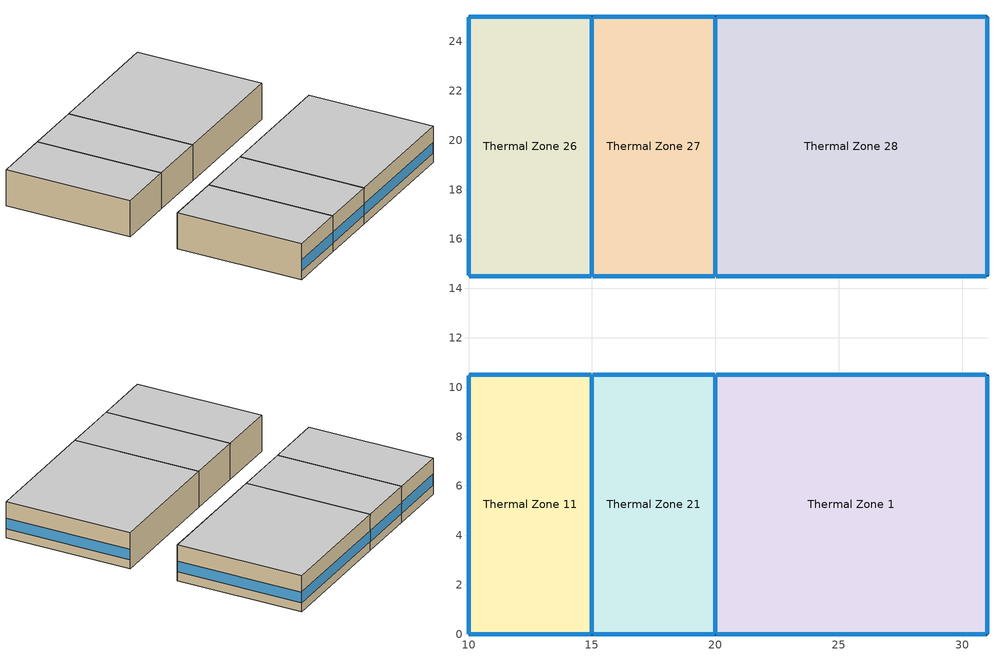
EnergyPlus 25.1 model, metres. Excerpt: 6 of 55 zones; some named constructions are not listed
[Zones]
Thermal Zone 1
 floor to Thermal Zone 4 (Typical Interior Floor): 31,10.5 31,0 20,0 20,10.5 z3.05
 wall outside (Surface 108 c tbd (R 1.0x Solar 1.0x Therm 1.0x)): 31,0 31,10.5 z3.05:6.1
 wall outside (Surface 109 c tbd (R 1.0x Solar 1.0x Therm 1.0x)): 20,0 31,0 z3.05:6.1
 wall to Thermal Zone 22 (Typical Interior Wall): 31,10.5 20,10.5 z3.05:6.1
 wall to Thermal Zone 21 (Typical Interior Wall): 20,10.5 20,0 z3.05:6.1
 window inside (Typical Interior Window): 30.97,10.5 20.03,10.5 / 20,10.47 20,0.03 z3.81:4.73
 window (Customized Fenestration: u=3.36): 31,0.03 31,10.47 / 20.03,0 30.97,0 z3.81:4.73
 ceiling to Thermal Zone 8 (Typical Interior Ceiling): 31,0 31,10.5 20,10.5 20,0 z6.1
Thermal Zone 11
 floor to Thermal Zone 7 (Typical Interior Floor): 15,10.5 15,0 10,0 10,10.5 z3.05
 wall outside (Surface 95 c tbd (R 1.0x Solar 1.0x Therm 1.0x)): 10,0 15,0 z3.05:6.1
 wall to Thermal Zone 20 (Typical Interior Wall): 10,10.5 10,0 z3.05:6.1
 wall to Thermal Zone 22 (Typical Interior Wall): 15,10.5 10,10.5 z3.05:6.1
 wall to Thermal Zone 21 (Typical Interior Wall): 15,0 15,10.5 z3.05:6.1
 window (Customized Fenestration: u=3.36): 10.03,0 14.97,0 z3.81:4.73
 window inside (Typical Interior Window): 10,10.47 10,0.03 / 14.97,10.5 10.03,10.5 / 15,0.03 15,10.47 z3.81:4.73
 ceiling to Thermal Zone 18 (Typical Interior Ceiling): 15,0 15,10.5 10,10.5 10,0 z6.1
Thermal Zone 21
 floor to Thermal Zone 9 (Typical Interior Floor): 20,10.5 20,0 15,0 15,10.5 z3.05
 wall outside (Surface 101 c tbd (R 1.0x Solar 1.0x Therm 1.0x)): 15,0 20,0 z3.05:6.1
 wall to Thermal Zone 22 (Typical Interior Wall): 20,10.5 15,10.5 z3.05:6.1
 window (Customized Fenestration: u=3.36): 15.03,0 19.97,0 z3.81:4.73
 window inside (Typical Interior Window): 19.97,10.5 15.03,10.5 z3.81:4.73
 ceiling to Thermal Zone 34 (Typical Interior Ceiling): 20,0 20,10.5 15,10.5 15,0 z6.1
Thermal Zone 26
 floor to Thermal Zone 12 (Typical Interior Floor): 15,25 15,14.5 10,14.5 10,25 z3.05
 wall outside (Surface 144 c tbd (R 1.0x Solar 1.0x Therm 1.0x)): 15,25 10,25 z3.05:6.1
 wall to Thermal Zone 22 (Typical Interior Wall): 10,14.5 15,14.5 z3.05:6.1
 wall to Thermal Zone 25 (Typical Interior Wall): 10,25 10,14.5 z3.05:6.1
 wall to Thermal Zone 27 (Typical Interior Wall): 15,14.5 15,25 z3.05:6.1
 window inside (Typical Interior Window): 10.03,14.5 14.97,14.5 / 10,24.97 10,14.53 / 15,14.53 15,24.97 z3.81:4.73
 window (Customized Fenestration: u=3.36): 14.97,25 10.03,25 z3.81:4.73
 ceiling to Thermal Zone 40 (Typical Interior Ceiling): 15,14.5 15,25 10,25 10,14.5 z6.1
Thermal Zone 27
 floor to Thermal Zone 15 (Typical Interior Floor): 20,25 20,14.5 15,14.5 15,25 z3.05
 wall outside (Surface 150 c tbd (R 1.0x Solar 1.0x Therm 1.0x)): 20,25 15,25 z3.05:6.1
 wall to Thermal Zone 22 (Typical Interior Wall): 15,14.5 20,14.5 z3.05:6.1
 wall to Thermal Zone 28 (Typical Interior Wall): 20,14.5 20,25 z3.05:6.1
 window inside (Typical Interior Window): 15.03,14.5 19.97,14.5 / 20,14.53 20,24.97 z3.81:4.73
 window (Customized Fenestration: u=3.36): 19.97,25 15.03,25 z3.81:4.73
 ceiling to Thermal Zone 29 (Typical Interior Ceiling): 20,14.5 20,25 15,25 15,14.5 z6.1
Thermal Zone 28
 floor to Thermal Zone 16 (Typical Interior Floor): 31,25 31,14.5 20,14.5 20,25 z3.05
 wall outside (Surface 154 c tbd (R 1.0x Solar 1.0x Therm 1.0x)): 31,25 20,25 z3.05:6.1
 wall outside (Surface 155 c tbd (R 1.0x Solar 1.0x Therm 1.0x)): 31,14.5 31,25 z3.05:6.1
 wall to Thermal Zone 22 (Typical Interior Wall): 20,14.5 31,14.5 z3.05:6.1
 window (Customized Fenestration: u=3.36): 30.97,25 20.03,25 / 31,14.53 31,24.97 z3.81:4.73
 window inside (Typical Interior Window): 20.03,14.5 30.97,14.5 z3.81:4.73
 ceiling to Thermal Zone 42 (Typical Interior Ceiling): 31,14.5 31,25 20,25 20,14.5 z6.1
[Schedule:Compact]
Eclairagext: Through: 01/01, For: AllDays, Until: 07:00, 0.75, Until: 17:00, 0, Until: 18:00, 0.733217, Until: 24:00, 0.75, Through: 01/02, For: AllDays, Until: 07:00, 0.75, Until: 17:00, 0, Until: 24:00, 0.75, Through: 01/03, For: AllDays, Until: 07:00, 0.75, Until: 17:00, 0, Until: 24:00, 0.75, Through: 01/04, For: AllDays, Until: 07:00, 0.75, Until: 17:00, 0, Until: 24:00, 0.75, Through: 01/05, For: AllDays, Until: 07:00, 0.75, Until: 17:00, 0, Until: 24:00, 0.75, Through: 01/06, For: AllDays, Until: 07:00, 0.75, Until: 17:00, 0, Until: 24:00, 0.75, Through: 01/07, For: AllDays, Until: 07:00, 0.75, Until: 17:00, 0, Until: 24:00, 0.75, Through: 01/08, For: AllDays, Until: 07:00, 0.75, Until: 17:00, 0, Until: 18:00, 0.733217, Until: 24:00, 0.75, Through: 01/09, For: AllDays, Until: 07:00, 0.75, Until: 17:00, 0, Until: 24:00, 0.75, Through: 01/10, For: AllDays, Until: 07:00, 0.75, Until: 17:00, 0, Until: 24:00, 0.75, Through: 01/11, For: AllDays, Until: 07:00, 0.75, Until: 17:00, 0, Until: 24:00, 0.75, Through: 01/12, For: AllDays, Until: 07:00, 0.75, Until: 17:00, 0, Until: 24:00, 0.75, Through: 01/13, For: AllDays, Until: 07:00, 0.75, Until: 17:00, 0, Until: 24:00, 0.75, Through: 01/14, For: AllDays, Until: 07:00, 0.75, Until: 17:00, 0, Until: 24:00, 0.75, Through: 01/15, For: AllDays, Until: 07:00, 0.75, Until: 17:00, 0, Until: 18:00, 0.733217, Until: 24:00, 0.75, Through: 01/16, For: AllDays, Until: 07:00, 0.75, Until: 17:00, 0, Until: 24:00, 0.75, Through: 01/17, For: AllDays, Until: 07:00, 0.75, Until: 17:00, 0, Until: 24:00, 0.75, Through: 01/18, For: AllDays, Until: 07:00, 0.75, Until: 17:00, 0, Until: 24:00, 0.75, Through: 01/19, For: AllDays, Until: 07:00, 0.75, Until: 17:00, 0, Until: 24:00, 0.75, Through: 01/20, For: AllDays, Until: 07:00, 0.75, Until: 17:00, 0, Until: 24:00, 0.75, Through: 01/21, For: AllDays, Until: 07:00, 0.75, Until: 17:00, 0, Until: 24:00, 0.75, Through: 01/22, For: AllDays, Until: 07:00, 0.75, Until: 17:00, 0, Until: 18:00, 0.733217, Until: 24:00, 0.75, Through: 01/23, For: AllDays, Until: 07:00, 0.75, Until: 17:00, 0, Until: 24:00, 0.75, Through: 01/24, For: AllDays, Until: 07:00, 0.75, Until: 17:00, 0, Until: 24:00, 0.75, Through: 01/25, For: AllDays, Until: 07:00, 0.75, Until: 17:00, 0, Until: 24:00, 0.75, Through: 01/26, For: AllDays, Until: 07:00, 0.75, Until: 17:00, 0, Until: 24:00, 0.75, Through: 01/27, For: AllDays, Until: 07:00, 0.75, Until: 17:00, 0, Until: 24:00, 0.75, Through: 01/28, For: AllDays, Until: 07:00, 0.75, Until: 17:00, 0, Until: 24:00, 0.75, Through: 01/29, For: AllDays, Until: 07:00, 0.75, Until: 17:00, 0, Until: 18:00, 0.733217, Until: 24:00, 0.75, Through: 01/30, For: AllDays, Until: 07:00, 0.75, Until: 17:00, 0, Until: 24:00, 0.75, Through: 01/31, For: AllDays, Until: 07:00, 0.75, Until: 17:00, 0, Until: 24:00, 0.75, Through: 02/01, For: AllDays, Until: 07:00, 0.75, Until: 17:00, 0, Until: 24:00, 0.75, Through: 02/02, For: AllDays, Until: 07:00, 0.75, Until: 17:00, 0, Until: 24:00, 0.75, Through: 02/03, For: AllDays, Until: 07:00, 0.75, Until: 17:00, 0, Until: 18:00, 0.681474, Until: 24:00, 0.75, Through: 02/04, For: AllDays, Until: 07:00, 0.75, Until: 17:00, 0, Until: 24:00, 0.75, Through: 02/05, For: AllDays, Until: 07:00, 0.75, Until: 17:00, 0, Until: 18:00, 0.688199, Until: 19:00, 0.686935, Until: 20:00, 0.744722, Until: 24:00, 0.75, Through: 02/06, For: AllDays, Until: 07:00, 0.75, Until: 17:00, 0, Until: 24:00, 0.75, Through: 02/07, For: AllDays, Until: 07:00, 0.75, Until: 17:00, 0, Until: 24:00, 0.75, Through: 02/08, For: AllDays, Until: 07:00, 0.75, Until: 17:00, 0, Until: 24:00, 0.75, Through: 02/09, For: AllDays, Until: 07:00, 0.75, Until: 17:00, 0, Until: 24:00, 0.75, Through: 02/10, For: AllDays, Until: 07:00, 0.75, Until: 17:00, 0, Until: 18:00, 0.681474, Until: 24:00, 0.75, Through: 02/11, For: AllDays, Until: 07:00, 0.75, Until: 17:00, 0, Until: 24:00, 0.75, Through: 02/12, For: AllDays, Until: 07:00, 0.75, Until: 17:00, 0, Until: 18:00, 0.688199, Until: 19:00, 0.686935, Until: 20:00, 0.744722, Until: 24:00, 0.75, Through: 02/13, For: AllDays, Until: 07:00, 0.75, Until: 17:00, 0, Until: 24:00, 0.75, Through: 02/14, For: AllDays, Until: 07:00, 0.75, Until: 17:00, 0, Until: 24:00, 0.75, Through: 02/15, For: AllDays, Until: 07:00, 0.75, Until: 17:00, 0, Until: 24:00, 0.75, Through: 02/16, For: AllDays, Until: 07:00, 0.75, Until: 17:00, 0, Until: 24:00, 0.75, Through: 02/17, For: AllDays, Until: 07:00, 0.75, Until: 17:00, 0, Until: 18:00, 0.681474, Until: 24:00, 0.75, Through: 02/18, For: AllDays, Until: 07:00, 0.75, Until: 17:00, 0, Until: 24:00, 0.75, Through: 02/19, For: AllDays, Until: 07:00, 0.75, Until: 17:00, 0, Until: 18:00, 0.688199, Until: 19:00, 0.686935, Until: 20:00, 0.744722, Until: 24:00, 0.75, Through: 02/20, For: AllDays, Until: 07:00, 0.75, Until: 17:00, 0, Until: 24:00, 0.75, Through: 02/21, For: AllDays, Until: 07:00, 0.75, Until: 17:00, 0, Until: 24:00, 0.75, Through: 02/22, For: AllDays, Until: 07:00, 0.75, Until: 17:00, 0, Until: 24:00, 0.75, Through: 02/23, For: AllDays, Until: 07:00, 0.75, Until: 17:00, 0, Until: 24:00, 0.75, Through: 02/24, For: AllDays, Until: 07:00, 0.75, Until: 17:00, 0, Until: 18:00, 0.681474, Until: 24:00, 0.75, Through: 02/25, For: AllDays, Until: 07:00, 0.75, Until: 17:00, 0, Until: 24:00, 0.75, Through: 02/26, For: AllDays, Until: 07:00, 0.75, Until: 17:00, 0, Until: 18:00, 0.688199, Until: 19:00, 0.686935, Until: 20:00, 0.744722, Until: 24:00, 0.75, Through: 02/27, For: AllDays, Until: 07:00, 0.75, Until: 17:00, 0, Until: 24:00, 0.75, Through: 02/28, For: AllDays, Until: 07:00, 0.75, Until: 17:00, 0, Until: 24:00, 0.75, Through: 03/01, For: AllDays, Until: 06:00, 0.75, Until: 18:00, 0, Until: 24:00, 0.75, Through: 03/02, For: AllDays, Until: 06:00, 0.75, Until: 18:00, 0, Until: 19:00, 0.742428, Until: 24:00, 0.75, Through: 03/03, For: AllDays, Until: 06:00, 0.75, Until: 18:00, 0, Until: 19:00, 0.729933, Until: 24:00, 0.75, Through: 03/04, For: AllDays, Until: 06:00, 0.75, Until: 18:00, 0, Until: 19:00, 0.748337, Until: 24:00, 0.75, Through: 03/05, For: AllDays, Until: 06:00, 0.75, Until: 18:00, 0, Until: 19:00, 0.705402, Until: 20:00, 0.724229, Until: 24:00, 0.75, Through: 03/06, For: AllDays, Until: 06:00, 0.75, Until: 18:00, 0, Until: 24:00, 0.75, Through: 03/07, For: AllDays, Until: 06:00, 0.75, Until: 18:00, 0, Until: 24:00, 0.75, Through: 03/08, For: AllDays, Until: 06:00, 0.75, Until: 18:00, 0, Until: 24:00, 0.75, Through: 03/09, For: AllDays, Until: 06:00, 0.75, Until: 18:00, 0, Until: 19:00, 0.742428, Until: 24:00, 0.75, Through: 03/10, For: AllDays, Until: 06:00, 0.75, Until: 18:00, 0, Until: 19:00, 0.729933, Until: 24:00, 0.75, Through: 03/11, For: AllDays, Until: 06:00, 0.75, Until: 18:00, 0, Until: 19:00, 0.748337, Until: 24:00, 0.75, Through: 03/12, For: AllDays, Until: 06:00, 0.75, Until: 18:00, 0, Until: 19:00, 0.705402, Until: 20:00, 0.724229, Until: 24:00, 0.75, Through: 03/13, For: AllDays, Until: 06:00, 0.75, Until: 18:00, 0, Until: 24:00, 0.75, Through: 03/14, For: AllDays, Until: 06:00, 0.75, Until: 18:00, 0, Until: 24:00, 0.75, Through: 03/15, For: AllDays, Until: 06:00, 0.75, Until: 18:00, 0, Until: 24:00, 0.75, Through: 03/16, For: AllDays, Until: 06:00, 0.75, Until: 18:00, 0, Until: 19:00, 0.742428, Until: 24:00, 0.75, Through: 03/17, For: AllDays, Until: 06:00, 0.75, Until: 18:00, 0, Until: 19:00, 0.729933, Until: 24:00, 0.75, Through: 03/18, For: AllDays, Until: 06:00, 0.75, Until: 18:00, 0, Until: 19:00, 0.748337, Until: 24:00, 0.75, Through: 03/19, For: AllDays, Until: 06:00, 0.75, Until: 18:00, 0, Until: 19:00, 0.705402, Until: 20:00, 0.724229, Until: 24:00, 0.75, Through: 03/20, For: AllDays, Until: 06:00, 0.75, Until: 18:00, 0, Until: 24:00, 0.75, Through: 03/21, For: AllDays, Until: 06:00, 0.75, Until: 18:00, 0, Until: 24:00, 0.75, Through: 03/22, For: AllDays, Until: 06:00, 0.75, Until: 18:00, 0, Until: 24:00, 0.75, Through: 03/23, For: AllDays, Until: 06:00, 0.75, Until: 18:00, 0, Until: 19:00, 0.742428, Until: 24:00, 0.75, Through: 03/24, For: AllDays, Until: 06:00, 0.75, Until: 18:00, 0, Until: 19:00, 0.729933, Until: 24:00, 0.75, Through: 03/25, For: AllDays, Until: 06:00, 0.75, Until: 18:00, 0, Until: 19:00, 0.748337, Until: 24:00, 0.75, Through: 03/26, For: AllDays, Until: 06:00, 0.75, Until: 18:00, 0, Until: 19:00, 0.705402, Until: 20:00, 0.724229, Until: 24:00, 0.75, Through: 03/27, For: AllDays, Until: 06:00, 0.75, Until: 18:00, 0, Until: 24:00, 0.75, Through: 03/28, For: AllDays, Until: 06:00, 0.75, Until: 18:00, 0, Until: 24:00, 0.75, Through: 03/29, For: AllDays, Until: 06:00, 0.75, Until: 18:00, 0, Until: 24:00, 0.75, Through: 03/30, For: AllDays, Until: 06:00, 0.75, Until: 18:00, 0, Until: 19:00, 0.742428, Until: 24:00, 0.75, Through: 03/31, For: AllDays, Until: 06:00, 0.75, Until: 18:00, 0, Until: 19:00, 0.729933, Until: 24:00, 0.75, Through: 04/01, For: AllDays, Until: 06:00, 0.75, Until: 18:00, 0, Until: 19:00, 0.75, Until: 20:00, 0.708403, Until: 24:00, 0.75, Through: 04/02, For: AllDays, Until: 06:00, 0.75, Until: 18:00, 0, Until: 19:00, 0.75, Until: 20:00, 0.683495, Until: 24:00, 0.75, Through: 04/03, For: AllDays, Until: 06:00, 0.75, Until: 18:00, 0, Until: 19:00, 0.75, Until: 20:00, 0.728079, Until: 24:00, 0.75, Through: 04/04, For: AllDays, Until: 06:00, 0.75, Until: 18:00, 0, Until: 24:00, 0.75, Through: 04/05, For: AllDays, Until: 06:00, 0.75, Until: 18:00, 0, Until: 24:00, 0.75, Through: 04/06, For: AllDays, Until: 06:00, 0.75, Until: 18:00, 0, Until: 24:00, 0.75, Through: 04/07, For: AllDays, Until: 06:00, 0.75, Until: 18:00, 0, Until: 24:00, 0.75, Through: 04/08, For: AllDays, Until: 06:00, 0.75, Until: 18:00, 0, Until: 19:00, 0.75, Until: 20:00, 0.708403, Until: 24:00, 0.75, Through: 04/09, For: AllDays, Until: 06:00, 0.75, Until: 18:00, 0, Until: 19:00, 0.75, Until: 20:00, 0.683495, Until: 24:00, 0.75, Through: 04/10, For: AllDays, Until: 06:00, 0.75, Until: 18:00, 0, Until: 19:00, 0.75, Until: 20:00, 0.728079, Until: 24:00, 0.75, Through: 04/11, For: AllDays, Until: 06:00, 0.75, Until: 18:00, 0, Until: 24:00, 0.75, Through: 04/12, For: AllDays, Until: 06:00, 0.75, Until: 18:00, 0, Until: 24:00, 0.75, Through: 04/13, For: AllDays, Until: 06:00, 0.75, Until: 18:00, 0, Until: 24:00, 0.75, Through: 04/14, For: AllDays, Until: 06:00, 0.75, Until: 18:00, 0, Until: 24:00, 0.75, Through: 04/15, For: AllDays, Until: 06:00, 0.75, Until: 18:00, 0, Until: 19:00, 0.75, Until: 20:00, 0.708403, Until: 24:00, 0.75, Through: 04/16, For: AllDays, Until: 06:00, 0.75, Until: 18:00, 0, Until: 19:00, 0.75, Until: 20:00, 0.683495, Until: 24:00, 0.75, Through: 04/17, For: AllDays, Until: 06:00, 0.75, Until: 18:00, 0, Until: 19:00, 0.75, Until: 20:00, 0.728079, Until: 24:00, 0.75, Through: 04/18, For: AllDays, Until: 06:00, 0.75, Until: 18:00, 0, Until: 24:00, 0.75, Through: 04/19, For: AllDays, Until: 06:00, 0.75, Until: 18:00, 0, Until: 24:00, 0.75, Through: 04/20, For: AllDays, Until: 06:00, 0.75, Until: 18:00, 0, Until: 24:00, 0.75, Through: 04/21, For: AllDays, Until: 06:00, 0.75, Until: 18:00, 0, Until: 24:00, 0.75, Through: 04/22, For: AllDays, Until: 06:00, 0.75, Until: 18:00, 0, Until: 19:00, 0.75, Until: 20:00, 0.708403, Until: 24:00, 0.75, Through: 04/23, For: AllDays, Until: 06:00, 0.75, Until: 18:00, 0, Until: 19:00, 0.75, Until: 20:00, 0.683495, Until: 24:00, 0.75, Through: 04/24, For: AllDays, Until: 06:00, 0.75, Until: 18:00, 0, Until: 19:00, 0.75, Until: 20:00, 0.728079, Until: 24:00, 0.75, Through: 04/25, For: AllDays, Until: 06:00, 0.75, Until: 18:00, 0, Until: 24:00, 0.75, Through: 04/26, For: AllDays, Until: 06:00, 0.75, Until: 18:00, 0, Until: 24:00, 0.75, Through: 04/27, For: AllDays, Until: 06:00, 0.75, Until: 18:00, 0, Until: 24:00, 0.75, Through: 04/28, For: AllDays, Until: 06:00, 0.75, Until: 18:00, 0, Until: 24:00, 0.75, Through: 04/29, For: AllDays, Until: 06:00, 0.75, Until: 18:00, 0, Until: 19:00, 0.75, Until: 20:00, 0.708403, Until: 24:00, 0.75, Through: 04/30, For: AllDays, Until: 06:00, 0.75, Until: 18:00, 0, Until: 19:00, 0.75, Until: 20:00, 0.683495, Until: 24:00, 0.75, Through: 05/01, For: AllDays, Until: 05:00, 0.75, Until: 20:00, 0, Until: 24:00, 0.75, Through: 05/02, For: AllDays, Until: 05:00, 0.75, Until: 20:00, 0, Until: 24:00, 0.75, Through: 05/03, For: AllDays, Until: 05:00, 0.75, Until: 20:00, 0, Until: 24:00, 0.75, Through: 05/04, For: AllDays, Until: 05:00, 0.75, Until: 20:00, 0, Until: 24:00, 0.75, Through: 05/05, For: AllDays, Until: 05:00, 0.75, Until: 20:00, 0, Until: 24:00, 0.75, Through: 05/06, For: AllDays, Until: 05:00, 0.75, Until: 20:00, 0, Until: 24:00, 0.75, Through: 05/07, For: AllDays, Until: 05:00, 0.75, Until: 20:00, 0, Until: 21:00, 0.741728, Until: 24:00, 0.75, Through: 05/08, For: AllDays, Until: 05:00, 0.75, Until: 20:00, 0, Until: 24:00, 0.75, Through: 05/09, For: AllDays, Until: 05:00, 0.75, Until: 20:00, 0, Until: 24:00, 0.75, Through: 05/10, For: AllDays, Until: 05:00, 0.75, Until: 20:00, 0, Until: 24:00, 0.75, Through: 05/11, For: AllDays, Until: 05:00, 0.75, Until: 20:00, 0, Until: 24:00, 0.75, Through: 05/12, For: AllDays, Until: 05:00, 0.75, Until: 20:00, 0, Until: 24:00, 0.75, Through: 05/13, For: AllDays, Until: 05:00, 0.75, Until: 20:00, 0, Until: 24:00, 0.75, Through: 05/14, For: AllDays, Until: 05:00, 0.75, Until: 20:00, 0, Until: 21:00, 0.741728, Until: 24:00, 0.75, Through: 05/15, For: AllDays, Until: 05:00, 0.75, Until: 20:00, 0, Until: 24:00, 0.75, Through: 05/16, For: AllDays, Until: 05:00, 0.75, Until: 20:00, 0, Until: 24:00, 0.75, Through: 05/17, For: AllDays, Until: 05:00, 0.75, Until: 20:00, 0, Until: 24:00, 0.75, Through: 05/18, For: AllDays, Until: 05:00, 0.75, Until: 20:00, 0, Until: 24:00, 0.75, Through: 05/19, For: AllDays, Until: 05:00, 0.75, Until: 20:00, 0, Until: 24:00, 0.75, Through: 05/20, For: AllDays, Until: 05:00, 0.75, Until: 20:00, 0, Until: 24:00, 0.75, Through: 05/21, For: AllDays, Until: 05:00, 0.75, Until: 20:00, 0, Until: 21:00, 0.741728, Until: 24:00, 0.75, Through: 05/22, For: AllDays, Until: 05:00, 0.75, Until: 20:00, 0, Until: 24:00, 0.75, Through: 05/23, For: AllDays, Until: 05:00, 0.75, Until: 20:00, 0, Until: 24:00, 0.75, Through: 05/24, For: AllDays, Until: 05:00, 0.75, Until: 20:00, 0, Until: 24:00, 0.75, Through: 05/25, For: AllDays, Until: 05:00, 0.75, Until: 20:00, 0, Until: 24:00, 0.75, Through: 05/26, For: AllDays, Until: 05:00, 0.75, Until: 20:00, 0, Until: 24:00, 0.75, Through: 05/27, For: AllDays, Until: 05:00, 0.75, Until: 20:00, 0, Until: 24:00, 0.75, Through: 05/28, For: AllDays, Until: 05:00, 0.75, Until: 20:00, 0, Until: 21:00, 0.741728, Until: 24:00, 0.75, Through: 05/29, For: AllDays, Until: 05:00, 0.75, Until: 20:00, 0, Until: 24:00, 0.75, Through: 05/30, For: AllDays, Until: 05:00, 0.75, Until: 20:00, 0, Until: 24:00, 0.75, Through: 05/31, For: AllDays, Until: 05:00, 0.75, Until: 20:00, 0, Until: 24:00, 0.75, Through: 06/01, For: AllDays, Until: 05:00, 0.75, Until: 20:00, 0, Until: 24:00, 0.75, Through: 06/02, For: AllDays, Until: 05:00, 0.75, Until: 20:00, 0, Until: 24:00, 0.75, Through: 06/03, For: AllDays, Until: 05:00, 0.75, Until: 20:00, 0, Until: 24:00, 0.75, Through: 06/04, For: AllDays, Until: 05:00, 0.75, Until: 20:00, 0, Until: 24:00, 0.75, Through: 06/05, For: AllDays, Until: 05:00, 0.75, Until: 20:00, 0, Until: 21:00, 0.740393, Until: 24:00, 0.75, Through: 06/06, For: AllDays, Until: 05:00, 0.75, Until: 20:00, 0, Until: 24:00, 0.75, Through: 06/07, For: AllDays, Until: 05:00, 0.75, Until: 20:00, 0, Until: 24:00, 0.75, Through: 06/08, For: AllDays, Until: 05:00, 0.75, Until: 20:00, 0, Until: 24:00, 0.75, Through: 06/09, For: AllDays, Until: 05:00, 0.75, Until: 20:00, 0, Until: 24:00, 0.75, Through: 06/10, For: AllDays, Until: 05:00, 0.75, Until: 20:00, 0, Until: 24:00, 0.75, Through: 06/11, For: AllDays, Until: 05:00, 0.75, Until: 20:00, 0, Until: 24:00, 0.75, Through: 06/12, For: AllDays, Until: 05:00, 0.75, Until: 20:00, 0, Until: 21:00, 0.740393, Until: 24:00, 0.75, Through: 06/13, For: AllDays, Until: 05:00, 0.75, Until: 20:00, 0, Until: 24:00, 0.75, Through: 06/14, For: AllDays, Until: 05:00, 0.75, Until: 20:00, 0, Until: 24:00, 0.75, Through: 06/15, For: AllDays, Until: 05:00, 0.75, Until: 20:00, 0, Until: 24:00, 0.75, Through: 06/16, For: AllDays, Until: 05:00, 0.75, Until: 20:00, 0, Until: 24:00, 0.75, Through: 06/17, For: AllDays, Until: 05:00, 0.75, Until: 20:00, 0, Until: 24:00, 0.75, Through: 06/18, For: AllDays, Until: 05:00, 0.75, Until: 20:00, 0, Until: 24:00, 0.75, Through: 06/19, For: AllDays, Until: 05:00, 0.75, Until: 20:00, 0, Until: 21:00, 0.740393, Until: 24:00, 0.75, Through: 06/20, For: AllDays, Until: 05:00, 0.75, Until: 20:00, 0, Until: 24:00, 0.75, Through: 06/21, For: AllDays, Until: 05:00, 0.75, Until: 20:00, 0, Until: 24:00, 0.75, Through: 06/22, For: AllDays, Until: 05:00, 0.75, Until: 20:00, 0, Until: 24:00, 0.75, Through: 06/23, For: AllDays, Until: 05:00, 0.75, Until: 20:00, 0, Until: 24:00, 0.75, Through: 06/24, For: AllDays, Until: 05:00, 0.75, Until: 20:00, 0, Until: 24:00, 0.75, Through: 06/25, For: AllDays, Until: 05:00, 0.75, Until: 20:00, 0, Until: 24:00, 0.75, Through: 06/26, For: AllDays, Until: 05:00, 0.75, Until: 20:00, 0, Until: 21:00, 0.740393, Until: 24:00, 0.75, Through: 06/27, For: AllDays, Until: 05:00, 0.75, Until: 20:00, 0, Until: 24:00, 0.75, Through: 06/28, For: AllDays, Until: 05:00, 0.75, Until: 20:00, 0, Until: 24:00, 0.75, Through: 06/29, For: AllDays, Until: 05:00, 0.75, Until: 20:00, 0, Until: 24:00, 0.75, Through: 06/30, For: AllDays, Until: 05:00, 0.75, Until: 20:00, 0, Until: 24:00, 0.75, Through: 07/01, For: AllDays, Until: 05:00, 0.75, Until: 20:00, 0, Until: 24:00, 0.75, Through: 07/02, For: AllDays, Until: 05:00, 0.75, Until: 20:00, 0, Until: 24:00, 0.75, Through: 07/03, For: AllDays, Until: 05:00, 0.75, Until: 20:00, 0, Until: 24:00, 0.75, Through: 07/04, For: AllDays, Until: 05:00, 0.75, Until: 20:00, 0, Until: 24:00, 0.75, Through: 07/05, For: AllDays, Until: 05:00, 0.75, Until: 20:00, 0, Until: 24:00, 0.75, Through: 07/06, For: AllDays, Until: 05:00, 0.75, Until: 20:00, 0, Until: 24:00, 0.75, Through: 07/07, For: AllDays, Until: 05:00, 0.75, Until: 20:00, 0, Until: 24:00, 0.75, Through: 07/08, For: AllDays, Until: 05:00, 0.75, Until: 20:00, 0, Until: 24:00, 0.75, Through: 07/09, For: AllDays, Until: 05:00, 0.75, Until: 20:00, 0, Until: 24:00, 0.75, Through: 07/10, For: AllDays, Until: 05:00, 0.75, Until: 20:00, 0, Until: 24:00, 0.75, Through: 07/11, For: AllDays, Until: 05:00, 0.75, Until: 20:00, 0, Until: 24:00, 0.75, Through: 07/12, For: AllDays, Until: 05:00, 0.75, Until: 20:00, 0, Until: 24:00, 0.75, Through: 07/13, For: AllDays, Until: 05:00, 0.75, Until: 20:00, 0, Until: 24:00, 0.75, Through: 07/14, For: AllDays, Until: 05:00, 0.75, Until: 20:00, 0, Until: 24:00, 0.75, Through: 07/15, For: AllDays, Until: 05:00, 0.75, Until: 20:00, 0, Until: 24:00, 0.75, Through: 07/16, For: AllDays, Until: 05:00, 0.75, Until: 20:00, 0, Until: 24:00, 0.75, Through: 07/17, For: AllDays, Until: 05:00, 0.75, Until: 20:00, 0, Until: 24:00, 0.75, Through: 07/18, For: AllDays, Until: 05:00, 0.75, Until: 20:00, 0, Until: 24:00, 0.75, Through: 07/19, For: AllDays, Until: 05:00, 0.75, Until: 20:00, 0, Until: 24:00, 0.75, Through: 07/20, For: AllDays, Until: 05:00, 0.75, Until: 20:00, 0, Until: 24:00, 0.75, Through: 07/21, For: AllDays, Until: 05:00, 0.75, Until: 20:00, 0, Until: 24:00, 0.75, Through: 07/22, For: AllDays, Until: 05:00, 0.75, Until: 20:00, 0, Until: 24:00, 0.75, Through: 07/23, For: AllDays, Until: 05:00, 0.75, Until: 20:00, 0, Until: 24:00, 0.75, Through: 07/24, For: AllDays, Until: 05:00, 0.75, Until: 20:00, 0, Until: 24:00, 0.75, Through: 07/25, For: AllDays, Until: 05:00, 0.75, Until: 20:00, 0, Until: 24:00, 0.75, Through: 07/26, For: AllDays, Until: 05:00, 0.75, Until: 20:00, 0, Until: 24:00, 0.75, Through: 07/27, For: AllDays, Until: 05:00, 0.75, Until: 20:00, 0, Until: 24:00, 0.75, Through: 07/28, For: AllDays, Until: 05:00, 0.75, Until: 20:00, 0, Until: 24:00, 0.75, Through: 07/29, For: AllDays, Until: 05:00, 0.75, Until: 20:00, 0, Until: 24:00, 0.75, Through: 07/30, For: AllDays, Until: 05:00, 0.75, Until: 20:00, 0, Until: 24:00, 0.75, Through: 07/31, For: AllDays, Until: 05:00, 0.75, Until: 20:00, 0, Until: 24:00, 0.75, Through: 08/01, For: AllDays, Until: 05:00, 0.75, Until: 20:00, 0, Until: 24:00, 0.75, Through: 08/02, For: AllDays, Until: 05:00, 0.75, Until: 20:00, 0, Until: 24:00, 0.75, Through: 08/03, For: AllDays, Until: 05:00, 0.75, Until: 20:00, 0, Until: 24:00, 0.75, Through: 08/04, For: AllDays, Until: 05:00, 0.75, Until: 20:00, 0, Until: 24:00, 0.75, Through: 08/05, For: AllDays, Until: 05:00, 0.75, Until: 20:00, 0, Until: 24:00, 0.75, Through: 08/06, For: AllDays, Until: 05:00, 0.75, Until: 20:00, 0, Until: 24:00, 0.75, Through: 08/07, For: AllDays, Until: 05:00, 0.75, Until: 20:00, 0, Until: 24:00, 0.75, Through: 08/08, For: AllDays, Until: 05:00, 0.75, Until: 20:00, 0, Until: 24:00, 0.75, Through: 08/09, For: AllDays, Until: 05:00, 0.75, Until: 20:00, 0, Until: 24:00, 0.75, Through: 08/10, For: AllDays, Until: 05:00, 0.75, Until: 20:00, 0, Until: 24:00, 0.75, Through: 08/11, For: AllDays, Until: 05:00, 0.75, Until: 20:00, 0, Until: 24:00, 0.75, Through: 08/12, For: AllDays, Until: 05:00, 0.75, Until: 20:00, 0, Until: 24:00, 0.75, Through: 08/13, For: AllDays, Until: 05:00, 0.75, Until: 20:00, 0, Until: 24:00, 0.75, Through: 08/14, For: AllDays, Until: 05:00, 0.75, Until: 20:00, 0, Until: 24:00, 0.75, Through: 08/15, For: AllDays, Until: 05:00, 0.75, Until: 20:00, 0, Until: 24:00, 0.75, Through: 08/16, For: AllDays, Until: 05:00, 0.75, Until: 20:00, 0, Until: 24:00, 0.75, Through: 08/17, For: AllDays, Until: 05:00, 0.75, Until: 20:00, 0, Until: 24:00, 0.75, Through: 08/18, For: AllDays, Until: 05:00, 0.75, Until: 20:00, 0, Until: 24:00, 0.75, Through: 08/19, For: AllDays, Until: 05:00, 0.75, Until: 20:00, 0, Until: 24:00, 0.75, Through: 08/20, For: AllDays, Until: 05:00, 0.75, Until: 20:00, 0, Until: 24:00, 0.75, Through: 08/21, For: AllDays, Until: 05:00, 0.75, Until: 20:00, 0, Until: 24:00, 0.75, Through: 08/22, For: AllDays, Until: 05:00, 0.75, Until: 20:00, 0, Until: 24:00, 0.75, Through: 08/23, For: AllDays, Until: 05:00, 0.75, Until: 20:00, 0, Until: 24:00, 0.75, Through: 08/24, For: AllDays, Until: 05:00, 0.75, Until: 20:00, 0, Until: 24:00, 0.75, Through: 08/25, For: AllDays, Until: 05:00, 0.75, Until: 20:00, 0, Until: 24:00, 0.75, Through: 08/26, For: AllDays, Until: 05:00, 0.75, Until: 20:00, 0, Until: 24:00, 0.75, Through: 08/27, For: AllDays, Until: 05:00, 0.75, Until: 20:00, 0, Until: 24:00, 0.75, Through: 08/28, For: AllDays, Until: 05:00, 0.75, Until: 20:00, 0, Until: 24:00, 0.75, Through: 08/29, For: AllDays, Until: 05:00, 0.75, Until: 20:00, 0, Until: 24:00, 0.75, Through: 08/30, For: AllDays, Until: 05:00, 0.75, Until: 20:00, 0, Until: 24:00, 0.75, Through: 08/31, For: AllDays, Until: 05:00, 0.75, Until: 20:00, 0, Until: 24:00, 0.75, Through: 09/01, For: AllDays, Until: 06:00, 0.75, Until: 18:00, 0, Until: 24:00, 0.75, Through: 09/02, For: AllDays, Until: 06:00, 0.75, Until: 18:00, 0, Until: 24:00, 0.75, Through: 09/03, For: AllDays, Until: 06:00, 0.75, Until: 18:00, 0, Until: 24:00, 0.75, Through: 09/04, For: AllDays, Until: 06:00, 0.75, Until: 18:00, 0, Until: 24:00, 0.75, Through: 09/05, For: AllDays, Until: 06:00, 0.75, Until: 18:00, 0, Until: 24:00, 0.75, Through: 09/06, For: AllDays, Until: 06:00, 0.75, Until: 18:00, 0, Until: 24:00, 0.75, Through: 09/07, For: AllDays, Until: 06:00, 0.75, Until: 18:00, 0, Until: 24:00, 0.75, Through: 09/08, For: AllDays, Until: 06:00, 0.75, Until: 18:00, 0, Until: 24:00, 0.75, Through: 09/09, For: AllDays, Until: 06:00, 0.75, Until: 18:00, 0, Until: 24:00, 0.75, Through: 09/10, For: AllDays, Until: 06:00, 0.75, Until: 18:00, 0, Until: 24:00, 0.75, Through: 09/11, For: AllDays, Until: 06:00, 0.75, Until: 18:00, 0, Until: 24:00, 0.75, Through: 09/12, For: AllDays, Until: 06:00, 0.75, Until: 18:00, 0, Until: 24:00, 0.75, Through: 09/13, For: AllDays, Until: 06:00, 0.75, Until: 18:00, 0, Until: 24:00, 0.75, Through: 09/14, For: AllDays, Until: 06:00, 0.75, Until: 18:00, 0, Until: 24:00, 0.75, Through: 09/15, For: AllDays, Until: 06:00, 0.75, Until: 18:00, 0, Until: 24:00, 0.75, Through: 09/16, For: AllDays, Until: 06:00, 0.75, Until: 18:00, 0, Until: 24:00, 0.75, Through: 09/17, For: AllDays, Until: 06:00, 0.75, Until: 18:00, 0, Until: 24:00, 0.75, Through: 09/18, For: AllDays, Until: 06:00, 0.75, Until: 18:00, 0, Until: 24:00, 0.75, Through: 09/19, For: AllDays, Until: 06:00, 0.75, Until: 18:00, 0, Until: 24:00, 0.75, Through: 09/20, For: AllDays, Until: 06:00, 0.75, Until: 18:00, 0, Until: 24:00, 0.75, Through: 09/21, For: AllDays, Until: 06:00, 0.75, Until: 18:00, 0, Until: 24:00, 0.75, Through: 09/22, For: AllDays, Until: 06:00, 0.75, Until: 18:00, 0, Until: 24:00, 0.75, Through: 09/23, For: AllDays, Until: 06:00, 0.75, Until: 18:00, 0, Until: 24:00, 0.75, Through: 09/24, For: AllDays, Until: 06:00, 0.75, Until: 18:00, 0, Until: 24:00, 0.75, Through: 09/25, For: AllDays, Until: 06:00, 0.75, Until: 18:00, 0, Until: 24:00, 0.75, Through: 09/26, For: AllDays, Until: 06:00, 0.75, Until: 18:00, 0, Until: 24:00, 0.75, Through: 09/27, For: AllDays, Until: 06:00, 0.75, Until: 18:00, 0, Until: 24:00, 0.75, Through: 09/28, For: AllDays, Until: 06:00, 0.75, Until: 18:00, 0, Until: 24:00, 0.75, Through: 09/29, For: AllDays, Until: 06:00, 0.75, Until: 18:00, 0, Until: 24:00, 0.75, Through: 09/30, For: AllDays, Until: 06:00, 0.75, Until: 18:00, 0, Until: 24:00, 0.75, Through: 10/01, For: AllDays, Until: 06:00, 0.75, Until: 18:00, 0, Until: 19:00, 0.689601, Until: 20:00, 0.732995, Until: 24:00, 0.75, Through: 10/02, For: AllDays, Until: 06:00, 0.75, Until: 18:00, 0, Until: 19:00, 0.746703, Until: 24:00, 0.75, Through: 10/03, For: AllDays, Until: 06:00, 0.75, Until: 18:00, 0, Until: 24:00, 0.75, Through: 10/04, For: AllDays, Until: 06:00, 0.75, Until: 18:00, 0, Until: 24:00, 0.75, Through: 10/05, For: AllDays, Until: 06:00, 0.75, Until: 18:00, 0, Until: 19:00, 0.75, Until: 20:00, 0.746954, Until: 24:00, 0.75, Through: 10/06, For: AllDays, Until: 06:00, 0.75, Until: 18:00, 0, Until: 19:00, 0.696966, Until: 20:00, 0.723411, Until: 24:00, 0.75, Through: 10/07, For: AllDays, Until: 06:00, 0.75, Until: 18:00, 0, Until: 19:00, 0.736367, Until: 20:00, 0.723046, Until: 24:00, 0.75, Through: 10/08, For: AllDays, Until: 06:00, 0.75, Until: 18:00, 0, Until: 19:00, 0.689601, Until: 20:00, 0.732995, Until: 24:00, 0.75, Through: 10/09, For: AllDays, Until: 06:00, 0.75, Until: 18:00, 0, Until: 19:00, 0.746703, Until: 24:00, 0.75, Through: 10/10, For: AllDays, Until: 06:00, 0.75, Until: 18:00, 0, Until: 24:00, 0.75, Through: 10/11, For: AllDays, Until: 06:00, 0.75, Until: 18:00, 0, Until: 24:00, 0.75, Through: 10/12, For: AllDays, Until: 06:00, 0.75, Until: 18:00, 0, Until: 19:00, 0.75, Until: 20:00, 0.746954, Until: 24:00, 0.75, Through: 10/13, For: AllDays, Until: 06:00, 0.75, Until: 18:00, 0, Until: 19:00, 0.696966, Until: 20:00, 0.723411, Until: 24:00, 0.75, Through: 10/14, For: AllDays, Until: 06:00, 0.75, Until: 18:00, 0, Until: 19:00, 0.736367, Until: 20:00, 0.723046, Until: 24:00, 0.75, Through: 10/15, For: AllDays, Until: 06:00, 0.75, Until: 18:00, 0, Until: 19:00, 0.689601, Until: 20:00, 0.732995, Until: 24:00, 0.75, Through: 10/16, For: AllDays, Until: 06:00, 0.75, Until: 18:00, 0, Until: 19:00, 0.746703, Until: 24:00, 0.75, Through: 10/17, For: AllDays, Until: 06:00, 0.75, Until: 18:00, 0, Until: 24:00, 0.75, Through: 10/18, For: AllDays, Until: 06:00, 0.75, Until: 18:00, 0, Until: 24:00, 0.75, Through: 10/19, For: AllDays, Until: 06:00, 0.75, Until: 18:00, 0, Until: 19:00, 0.75, Until: 20:00, 0.746954, Until: 24:00, 0.75, Through: 10/20, For: AllDays, Until: 06:00, 0.75, Until: 18:00, 0, Until: 19:00, 0.696966, Until: 20:00, 0.723411, Until: 24:00, 0.75, Through: 10/21, For: AllDays, Until: 06:00, 0.75, Until: 18:00, 0, Until: 19:00, 0.736367, Until: 20:00, 0.723046, Until: 24:00, 0.75, Through: 10/22, For: AllDays, Until: 06:00, 0.75, Until: 18:00, 0, Until: 19:00, 0.689601, Until: 20:00, 0.732995, Until: 24:00, 0.75, Through: 10/23, For: AllDays, Until: 06:00, 0.75, Until: 18:00, 0, Until: 19:00, 0.746703, Until: 24:00, 0.75, Through: 10/24, For: AllDays, Until: 06:00, 0.75, Until: 18:00, 0, Until: 24:00, 0.75, Through: 10/25, For: AllDays, Until: 06:00, 0.75, Until: 18:00, 0, Until: 24:00, 0.75, Through: 10/26, For: AllDays, Until: 06:00, 0.75, Until: 18:00, 0, Until: 19:00, 0.75, Until: 20:00, 0.746954, Until: 24:00, 0.75, Through: 10/27, For: AllDays, Until: 06:00, 0.75, Until: 18:00, 0, Until: 19:00, 0.696966, Until: 20:00, 0.723411, Until: 24:00, 0.75, Through: 10/28, For: AllDays, Until: 06:00, 0.75, Until: 18:00, 0, Until: 19:00, 0.736367, Until: 20:00, 0.723046, Until: 24:00, 0.75, Through: 10/29, For: AllDays, Until: 06:00, 0.75, Until: 18:00, 0, Until: 19:00, 0.689601, Until: 20:00, 0.732995, Until: 24:00, 0.75, Through: 10/30, For: AllDays, Until: 06:00, 0.75, Until: 18:00, 0, Until: 19:00, 0.746703, Until: 24:00, 0.75, Through: 10/31, For: AllDays, Until: 06:00, 0.75, Until: 18:00, 0, Until: 24:00, 0.75, Through: 11/01, For: AllDays, Until: 07:00, 0.75, Until: 17:00, 0, Until: 24:00, 0.75, Through: 11/02, For: AllDays, Until: 07:00, 0.75, Until: 17:00, 0, Until: 18:00, 0.670452, Until: 19:00, 0.749384, Until: 24:00, 0.75, Through: 11/03, For: AllDays, Until: 06:00, 0.75, Until: 07:00, 0.739023, Until: 17:00, 0, Until: 18:00, 0.724372, Until: 24:00, 0.75, Through: 11/04, For: AllDays, Until: 07:00, 0.75, Until: 17:00, 0, Until: 18:00, 0.733711, Until: 24:00, 0.75, Through: 11/05, For: AllDays, Until: 07:00, 0.75, Until: 17:00, 0, Until: 18:00, 0.70051, Until: 19:00, 0.663735, Until: 24:00, 0.75, Through: 11/06, For: AllDays, Until: 06:00, 0.75, Until: 07:00, 0.603541, Until: 17:00, 0, Until: 18:00, 0.707758, Until: 19:00, 0.718931, Until: 24:00, 0.75, Through: 11/07, For: AllDays, Until: 06:00, 0.75, Until: 07:00, 0.745824, Until: 17:00, 0, Until: 18:00, 0.683599, Until: 24:00, 0.75, Through: 11/08, For: AllDays, Until: 07:00, 0.75, Until: 17:00, 0, Until: 24:00, 0.75, Through: 11/09, For: AllDays, Until: 07:00, 0.75, Until: 17:00, 0, Until: 18:00, 0.670452, Until: 19:00, 0.749384, Until: 24:00, 0.75, Through: 11/10, For: AllDays, Until: 06:00, 0.75, Until: 07:00, 0.739023, Until: 17:00, 0, Until: 18:00, 0.724372, Until: 24:00, 0.75, Through: 11/11, For: AllDays, Until: 07:00, 0.75, Until: 17:00, 0, Until: 18:00, 0.733711, Until: 24:00, 0.75, Through: 11/12, For: AllDays, Until: 07:00, 0.75, Until: 17:00, 0, Until: 18:00, 0.70051, Until: 19:00, 0.663735, Until: 24:00, 0.75, Through: 11/13, For: AllDays, Until: 06:00, 0.75, Until: 07:00, 0.603541, Until: 17:00, 0, Until: 18:00, 0.707758, Until: 19:00, 0.718931, Until: 24:00, 0.75, Through: 11/14, For: AllDays, Until: 06:00, 0.75, Until: 07:00, 0.745824, Until: 17:00, 0, Until: 18:00, 0.683599, Until: 24:00, 0.75, Through: 11/15, For: AllDays, Until: 07:00, 0.75, Until: 17:00, 0, Until: 24:00, 0.75, Through: 11/16, For: AllDays, Until: 07:00, 0.75, Until: 17:00, 0, Until: 18:00, 0.670452, Until: 19:00, 0.749384, Until: 24:00, 0.75, Through: 11/17, For: AllDays, Until: 06:00, 0.75, Until: 07:00, 0.739023, Until: 17:00, 0, Until: 18:00, 0.724372, Until: 24:00, 0.75, Through: 11/18, For: AllDays, Until: 07:00, 0.75, Until: 17:00, 0, Until: 18:00, 0.733711, Until: 24:00, 0.75, Through: 11/19, For: AllDays, Until: 07:00, 0.75, Until: 17:00, 0, Until: 18:00, 0.70051, Until: 19:00, 0.663735, Until: 24:00, 0.75, Through: 11/20, For: AllDays, Until: 06:00, 0.75, Until: 07:00, 0.603541, Until: 17:00, 0, Until: 18:00, 0.707758, Until: 19:00, 0.718931, Until: 24:00, 0.75, Through: 11/21, For: AllDays, Until: 06:00, 0.75, Until: 07:00, 0.745824, Until: 17:00, 0, Until: 18:00, 0.683599, Until: 24:00, 0.75, Through: 11/22, For: AllDays, Until: 07:00, 0.75, Until: 17:00, 0, Until: 24:00, 0.75, Through: 11/23, For: AllDays, Until: 07:00, 0.75, Until: 17:00, 0, Until: 18:00, 0.670452, Until: 19:00, 0.749384, Until: 24:00, 0.75, Through: 11/24, For: AllDays, Until: 06:00, 0.75, Until: 07:00, 0.739023, Until: 17:00, 0, Until: 18:00, 0.724372, Until: 24:00, 0.75, Through: 11/25, For: AllDays, Until: 07:00, 0.75, Until: 17:00, 0, Until: 18:00, 0.733711, Until: 24:00, 0.75, Through: 11/26, For: AllDays, Until: 07:00, 0.75, Until: 17:00, 0, Until: 18:00, 0.70051, Until: 19:00, 0.663735, Until: 24:00, 0.75, Through: 11/27, For: AllDays, Until: 06:00, 0.75, Until: 07:00, 0.603541, Until: 17:00, 0, Until: 18:00, 0.707758, Until: 19:00, 0.718931, Until: 24:00, 0.75, Through: 11/28, For: AllDays, Until: 06:00, 0.75, Until: 07:00, 0.745824, Until: 17:00, 0, Until: 18:00, 0.683599, Until: 24:00, 0.75, Through: 11/29, For: AllDays, Until: 07:00, 0.75, Until: 17:00, 0, Until: 24:00, 0.75, Through: 11/30, For: AllDays, Until: 07:00, 0.75, Until: 17:00, 0, Until: 18:00, 0.670452, Until: 19:00, 0.749384, Until: 24:00, 0.75, Through: 12/01, For: AllDays, Until: 07:00, 0.75, Until: 17:00, 0, Until: 24:00, 0.75, Through: 12/02, For: AllDays, Until: 07:00, 0.75, Until: 17:00, 0, Until: 24:00, 0.75, Through: 12/03, For: AllDays, Until: 07:00, 0.75, Until: 17:00, 0, Until: 18:00, 0.736406, Until: 24:00, 0.75, Through: 12/04, For: AllDays, Until: 07:00, 0.75, Until: 17:00, 0, Until: 24:00, 0.75, Through: 12/05, For: AllDays, Until: 07:00, 0.75, Until: 17:00, 0, Until: 24:00, 0.75, Through: 12/06, For: AllDays, Until: 07:00, 0.75, Until: 17:00, 0, Until: 24:00, 0.75, Through: 12/07, For: AllDays, Until: 07:00, 0.75, Until: 17:00, 0, Until: 24:00, 0.75, Through: 12/08, For: AllDays, Until: 07:00, 0.75, Until: 17:00, 0, Until: 24:00, 0.75, Through: 12/09, For: AllDays, Until: 07:00, 0.75, Until: 17:00, 0, Until: 24:00, 0.75, Through: 12/10, For: AllDays, Until: 07:00, 0.75, Until: 17:00, 0, Until: 18:00, 0.736406, Until: 24:00, 0.75, Through: 12/11, For: AllDays, Until: 07:00, 0.75, Until: 17:00, 0, Until: 24:00, 0.75, Through: 12/12, For: AllDays, Until: 07:00, 0.75, Until: 17:00, 0, Until: 24:00, 0.75, Through: 12/13, For: AllDays, Until: 07:00, 0.75, Until: 17:00, 0, Until: 24:00, 0.75, Through: 12/14, For: AllDays, Until: 07:00, 0.75, Until: 17:00, 0, Until: 24:00, 0.75, Through: 12/15, For: AllDays, Until: 07:00, 0.75, Until: 17:00, 0, Until: 24:00, 0.75, Through: 12/16, For: AllDays, Until: 07:00, 0.75, Until: 17:00, 0, Until: 24:00, 0.75, Through: 12/17, For: AllDays, Until: 07:00, 0.75, Until: 17:00, 0, Until: 18:00, 0.736406, Until: 24:00, 0.75, Through: 12/18, For: AllDays, Until: 07:00, 0.75, Until: 17:00, 0, Until: 24:00, 0.75, Through: 12/19, For: AllDays, Until: 07:00, 0.75, Until: 17:00, 0, Until: 24:00, 0.75, Through: 12/20, For: AllDays, Until: 07:00, 0.75, Until: 17:00, 0, Until: 24:00, 0.75, Through: 12/21, For: AllDays, Until: 07:00, 0.75, Until: 17:00, 0, Until: 24:00, 0.75, Through: 12/22, For: AllDays, Until: 07:00, 0.75, Until: 17:00, 0, Until: 24:00, 0.75, Through: 12/23, For: AllDays, Until: 07:00, 0.75, Until: 17:00, 0, Until: 24:00, 0.75, Through: 12/24, For: AllDays, Until: 07:00, 0.75, Until: 17:00, 0, Until: 18:00, 0.736406, Until: 24:00, 0.75, Through: 12/25, For: AllDays, Until: 07:00, 0.75, Until: 17:00, 0, Until: 24:00, 0.75, Through: 12/26, For: AllDays, Until: 07:00, 0.75, Until: 17:00, 0, Until: 24:00, 0.75, Through: 12/27, For: AllDays, Until: 07:00, 0.75, Until: 17:00, 0, Until: 24:00, 0.75, Through: 12/28, For: AllDays, Until: 07:00, 0.75, Until: 17:00, 0, Until: 24:00, 0.75, Through: 12/29, For: AllDays, Until: 07:00, 0.75, Until: 17:00, 0, Until: 24:00, 0.75, Through: 12/30, For: AllDays, Until: 07:00, 0.75, Until: 17:00, 0, Until: 24:00, 0.75, Through: 12/31, For: AllDays, Until: 07:00, 0.75, Until: 17:00, 0, Until: 18:00, 0.736406, Until: 24:00, 0.75
[Schedule:Day:Interval]
Cycling PTAC Fan Mode Sch Default: No, 24:00, 0
[Schedule:Week:Daily]
Cycling PTAC Fan Mode Always Zero Week Rule - Jan1-Dec31: Cycling PTAC Fan Mode Sch Default, Cycling PTAC Fan Mode Sch Default, Cycling PTAC Fan Mode Sch Default, Cycling PTAC Fan Mode Sch Default, Cycling PTAC Fan Mode Sch Default, Cycling PTAC Fan Mode Sch Default, Cycling PTAC Fan Mode Sch Default, Cycling PTAC Fan Mode Sch Default, Cycling PTAC Fan Mode Sch Default, Cycling PTAC Fan Mode Sch Default, Cycling PTAC Fan Mode Sch Default, Cycling PTAC Fan Mode Sch Default
[Schedule:Year]
Cycling PTAC Fan Mode Always Zero: Cycling PTAC Fan Mode Always Zero Week Rule - Jan1-Dec31, 1, 1, 12, 31
[Curve:Exponent]
Fan On Off Power Curve 15: Coefficient1 Constant=1; Coefficient2 Constant=0; Coefficient3 Constant=0; Minimum Value of x {BasedOnField A2}=0; Maximum Value of x {BasedOnField A2}=1
[Curve:Cubic]
Fan On Off Efficiency Curve 15: Coefficient1 Constant=1; Coefficient2 x=0; Coefficient3 x**2=0; Coefficient4 x**3=0; Minimum Value of x {BasedOnField A2}=0; Maximum Value of x {BasedOnField A2}=1
